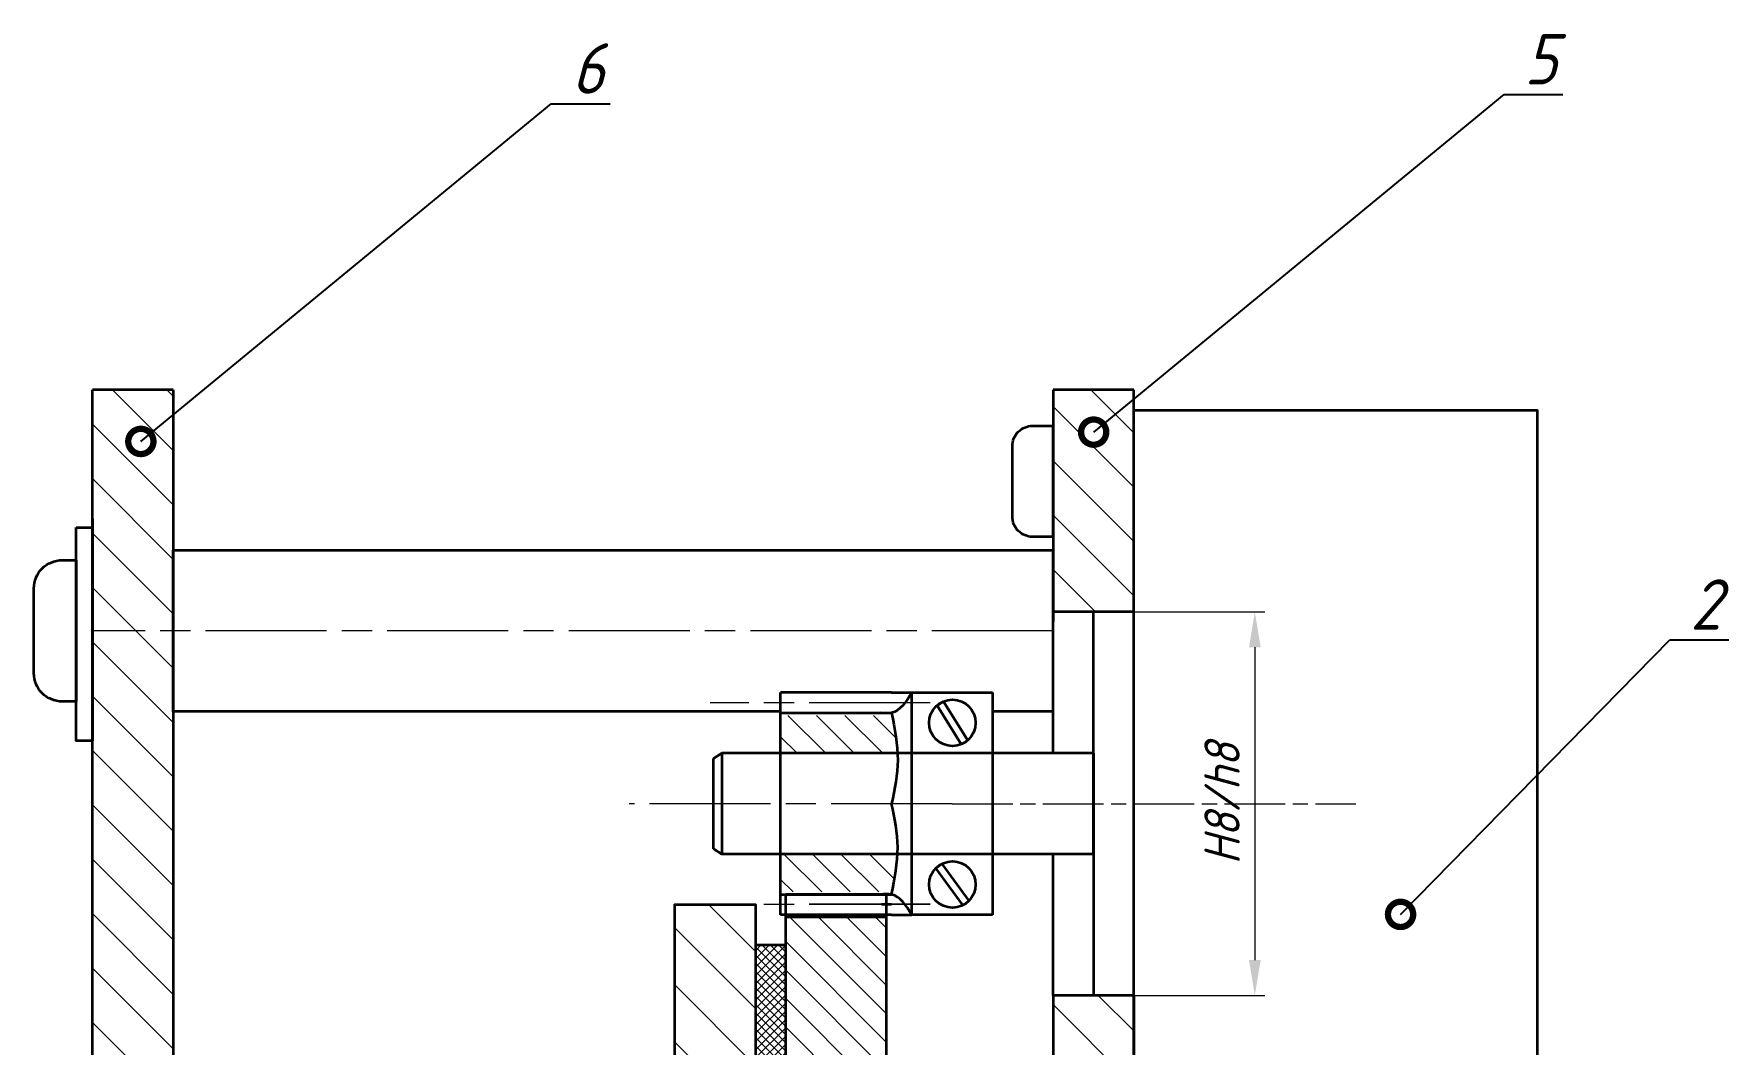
# Model space of a CAD drawing. Header units: millimetres. Extents: x -1043 to 2000, y -1356 to 1302.
# Drawn here: x 387.1 to 555.2, y -1016 to -915.9 of the extents above; entities that cross this region are included whole.
import ezdxf
from ezdxf import colors
from ezdxf.entities.mleader import LeaderData, LeaderLine
from ezdxf.math import Vec2, Vec3

# ---------------------------------------------------------------- set-up
doc = ezdxf.new("R2010")
doc.units = ezdxf.units.MM
doc.linetypes.add('AM_ISO08W050', pattern=[18, 12, -1.5, 3, -1.5])
doc.linetypes.add('AM_ISO08W050x2', pattern=[9, 6, -0.75, 1.5, -0.75])
doc.layers.get('0').update_dxf_attribs({"lineweight": 80})
for name, color, linetype, lineweight in [('AM_0', 7, 'Continuous', 35), ('AM_4', 3, 'Continuous', 15), ('AM_5', 3, 'Continuous', 15), ('AM_7', 4, 'AM_ISO08W050', 15), ('AM_8', 1, 'Continuous', 15), ('основные', 7, 'Continuous', 35)]:
    doc.layers.add(name, color=color, linetype=linetype, lineweight=lineweight)
doc.styles.get("Standard").update_dxf_attribs({"font": 'geniso.shx', "oblique": 15})
doc.dimstyles.new('AM_GOST$0', dxfattribs={"dimtxt": 3.5, "dimasz": 3.5, "dimexe": 1, "dimexo": 1, "dimgap": 1.5, "dimtad": 1, "dimtoh": 1, "dimtxsty": 'Standard', "dimcen": 0, "dimclrd": 256, "dimclre": 256, "dimclrt": 2, "dimadec": 0, "dimazin": 2, "dimtp": 0.1, "dimtm": 0.1, "dimtfac": 0.71, "dimtmove": 0, "dimatfit": 3, "dimfxl": 1, "dimtolj": 1, "dimlwd": -1, "dimlwe": -1, "dimarcsym": 1})
pattern_1 = [(315, (96.1496, -563.9429), (1.4142136, 1.4142136), [])]

# ---------------------------------------------------------------- blocks, each defined once
blk = doc.blocks.new('*D129')
at = {"layer": 'AM_5', "linetype": 'ByBlock', "transparency": 16777216}
for p, q in [((495.29, -973.14), (509.15, -973.14)), ((508.15, -976.64), (508.15, -1007.64)), ((495.15, -1011.14), (509.15, -1011.14))]:
    blk.add_line(p, q, dxfattribs=at)
at = {"layer": 'AM_5', "transparency": 16777216}
for points in [[(507.57, -976.64), (508.73, -976.64), (508.15, -973.14)], [(507.57, -1007.64), (508.73, -1007.64), (508.15, -1011.14)]]:
    blk.add_solid(points, dxfattribs=at)
at = {"layer": 'Defpoints', "color": 0, "transparency": 16777216}
for p in [(494.29, -973.14), (494.15, -1011.14), (508.15, -1011.14)]:
    blk.add_point(p, dxfattribs=at)
at = {"layer": 'AM_5', "color": 2, "transparency": 16777216, "insert": (504.9, -992.14), "char_height": 3.5, "attachment_point": 5, "rotation": 90}
blk.add_mtext('\\A1;H8/h8', dxfattribs=at)
blk = doc.blocks.new('_DotSmall')
at = {"color": 0, "linetype": 'ByBlock', "const_width": 0.5}
blk.add_lwpolyline([(-0.0625, 0, 1), (0.0625, 0, 1)], format="xyb", close=True, dxfattribs=at)

msp = doc.modelspace()

# ---------------------------------------------------------------- hatches: boundary and pattern name
at = {"layer": 'AM_8'}
h = msp.add_hatch(dxfattribs=at)
h.set_pattern_fill('ANSI31', color=256, scale=1.2, angle=270, style=0)
h.set_pattern_definition([(315, (-196.542, 1860.2293), (2.694077, 2.694077), [])])
h.paths.add_polyline_path([(496.15, -1046.443), (496.15, -1035.71), (496.15, -1035.143), (496.15, -1029.143), (496.15, -1027.106), (496.15, -1020.343), (496.15, -1011.143), (488.15, -1011.143), (488.15, -1046.876), (488.603, -1046.443)])
h.paths.add_polyline_path([(496.15, -973.143), (496.15, -951.143), (488.15, -951.143), (488.15, -973.143)])
h.paths.add_polyline_path([(496.15, -1053.143), (496.15, -1050.443), (488.603, -1050.443), (488.15, -1050.01), (488.15, -1053.143)])
h.paths.add_polyline_path([(496.15, -1161.143), (496.15, -1121.71), (496.15, -1110.71), (496.15, -1107.843), (488.603, -1107.843), (488.15, -1107.41), (488.15, -1118.576), (488.15, -1161.143)])
h.paths.add_polyline_path([(496.15, -1103.843), (496.15, -1101.143), (488.15, -1101.143), (488.15, -1103.843), (488.603, -1103.843)])
h.paths.add_polyline_path([(400.931, -1161.143), (400.931, -1137.351), (392.931, -1137.364), (392.931, -1148.269), (392.931, -1161.143)])
h.paths.add_polyline_path([(400.931, -1137.351), (400.931, -1123.116), (400.931, -1121.116), (396.931, -1121.116), (392.931, -1121.116), (392.931, -1137.364)])
h.paths.add_polyline_path([(400.931, -1113.116), (400.931, -1111.116), (400.931, -1105.137), (392.931, -1105.137), (392.931, -1113.116), (396.931, -1113.116)])
h.paths.add_polyline_path([(400.931, -1049.137), (400.931, -1041.137), (396.931, -1041.137), (392.931, -1041.137), (392.931, -1049.137)])
h.paths.add_polyline_path([(396.931, -1033.137), (400.931, -1033.137), (400.931, -1031.137), (400.931, -975.017), (392.931, -975.017), (392.931, -986.017), (392.931, -1033.137)])
h.paths.add_polyline_path([(400.931, -975.017), (400.931, -951.143), (392.931, -951.143), (392.931, -975.017)])
h = msp.add_hatch(dxfattribs=at)
h.set_pattern_fill('_U', color=256, scale=2, angle=315, style=0, pattern_type=0)
h.set_pattern_definition(pattern_1)
h.paths.add_polyline_path([(472.15, -983.393), (461.15, -983.393), (461.15, -987.143), (472.735, -987.143)])
h = msp.add_hatch(dxfattribs=at)
h.set_pattern_fill('_U', color=256, scale=2, angle=315, style=0, pattern_type=0)
h.set_pattern_definition(pattern_1)
h.paths.add_polyline_path([(472.15, -997.143), (461.15, -997.143), (461.15, -1000.893), (472.15, -1000.893)])
h = msp.add_hatch(dxfattribs=at)
h.set_pattern_fill('_U', color=256, scale=2, angle=315, style=0, pattern_type=0)
h.set_pattern_definition(pattern_1)
h.paths.add_polyline_path([(461.15, -1000.893), (472.15, -1000.893), (472.735, -997.143), (461.15, -997.143)])
h = msp.add_hatch(dxfattribs=at)
h.set_pattern_fill('_U', color=256, scale=4, angle=315, style=0, pattern_type=0)
h.set_pattern_definition([(315, (-196.542, 1860.2293), (2.828427, 2.828427), [])])
h.paths.add_polyline_path([(458.658, -1065.142), (458.658, -1002.143), (454.65, -1002.143), (450.658, -1002.139), (450.658, -1029.924), (452.658, -1029.924), (452.658, -1036.324), (450.658, -1036.323), (450.658, -1065.142)])
h.paths.add_polyline_path([(452.658, -1117.954), (452.658, -1124.354), (450.658, -1124.354), (450.658, -1152.139), (458.658, -1152.139), (458.658, -1089.143), (454.785, -1089.143), (450.658, -1089.143), (450.658, -1117.954)])
h.paths.add_polyline_path([(446.658, -1065.142), (446.658, -1036.335), (444.658, -1036.335), (444.658, -1033.143), (438.658, -1033.143), (438.658, -1065.141)])
h.paths.add_polyline_path([(444.658, -1121.135), (444.658, -1117.914), (446.658, -1117.914), (446.658, -1089.142), (442.785, -1089.142), (438.658, -1089.143), (438.658, -1102.137), (438.658, -1121.135)])
h.paths.add_polyline_path([(444.658, -1033.143), (444.658, -1029.924), (446.658, -1029.924), (446.658, -1027.139), (438.658, -1027.139), (438.658, -1033.143)])
edge = h.paths.add_edge_path()
edge.add_line((446.658, -1127.139), (446.658, -1124.353))
edge.add_arc((446.632, -1124.054), 0.3, 244.64611, 274.94315, ccw=False)
edge.add_line((446.503, -1124.326), (446.024, -1124.326))
edge.add_arc((445.895, -1124.054), 0.3, 270, 295.35389, ccw=False)
edge.add_arc((445.895, -1124.054), 0.3, 244.64611, 270, ccw=False)
edge.add_line((445.767, -1124.326), (445.287, -1124.326))
edge.add_arc((445.158, -1124.054), 0.3, 270, 295.35389, ccw=False)
edge.add_arc((445.158, -1124.054), 0.3, 244.64611, 270, ccw=False)
edge.add_line((445.03, -1124.326), (444.658, -1124.326))
edge.add_line((444.658, -1124.326), (444.658, -1121.135))
edge.add_line((444.658, -1121.135), (438.658, -1121.135))
edge.add_line((438.658, -1121.135), (438.658, -1127.139))
edge.add_line((438.658, -1127.139), (446.658, -1127.139))
h = msp.add_hatch(dxfattribs=at)
h.set_pattern_fill('_U', color=256, scale=2, angle=315, style=0, pattern_type=0)
h.set_pattern_definition(pattern_1)
h.paths.add_polyline_path([(461.65, -1003.393), (461.65, -1061.143), (461.658, -1061.143), (461.656, -1065.142), (471.65, -1065.143), (471.65, -1003.393)])
h = msp.add_hatch(dxfattribs=at)
h.set_pattern_fill('ANSI37', color=256, scale=0.182, angle=270, style=0)
h.set_pattern_definition([(315, (-196.542, 1860.2293), (0.40860165, 0.40860165), []), (45, (-196.542, 1860.2293), (-0.40860165, 0.40860165), [])])
h.paths.add_polyline_path([(461.649, -1065.142), (461.65, -1006.143), (458.658, -1006.143), (458.657, -1065.142)])
h.paths.add_polyline_path([(461.65, -1148.143), (461.65, -1089.143), (458.658, -1089.143), (458.658, -1148.143)])

# ---------------------------------------------------------------- linework, layer by layer
at = {"layer": 'AM_0'}
for p, q in [((472.15, -981.143), (461.15, -981.143)), ((461.15, -1003.143), (461.15, -981.143)), ((474.15, -1003.143), (474.15, -981.143)), ((455.307, -987.143), (454.502, -987.677)), ((454.502, -996.609), (454.502, -987.677)), ((461.15, -987.143), (455.307, -987.143)), ((461.15, -997.143), (461.15, -987.143)), ((492.15, -987.143), (472.15, -987.143)), ((492.15, -997.143), (492.15, -987.143)), ((492.15, -987.143), (492.15, -997.143)), ((455.307, -997.143), (454.502, -996.609)), ((461.15, -997.143), (455.307, -997.143)), ((492.15, -997.143), (472.15, -997.143)), ((471.65, -1001.143), (461.65, -1001.143)), ((461.65, -1065.143), (461.65, -1001.143)), ((471.65, -1153.143), (471.65, -1001.143)), ((472.15, -1003.143), (461.15, -1003.143)), ((471.65, -1003.393), (461.65, -1003.393))]:
    msp.add_line(p, q, dxfattribs=at)
at = {"layer": 'AM_7'}
for p, q in [((488.15, -975.017), (392.931, -975.017)), ((475.984, -982.143), (454.15, -982.143)), ((478.15, -992.143), (446.15, -992.143)), ((475.984, -1002.078), (454.15, -1002.143)), ((475.984, -1002.143), (454.65, -1002.143))]:
    msp.add_line(p, q, dxfattribs=at)
at = {"layer": 'AM_7', "linetype": 'AM_ISO08W050x2'}
for p, q in [((492.15, -987.143), (492.15, -987.143)), ((478.15, -992.143), (518.15, -992.143))]:
    msp.add_line(p, q, dxfattribs=at)
at = {"layer": 'основные'}
for p, q in [((400.931, -951.143), (392.931, -951.143)), ((496.15, -951.143), (488.15, -951.143)), ((391.331, -964.769), (392.931, -964.769)), ((488.122, -973.143), (488.122, -987.143)), ((496.15, -973.143), (488.15, -973.143)), ((492.15, -992.143), (492.15, -973.143)), ((472.15, -981.143), (474.15, -981.143)), ((474.15, -981.143), (482.15, -981.143)), ((482.15, -981.143), (482.15, -1003.143)), ((477.285, -982.011), (476.653, -982.405)), ((476.653, -982.405), (479.055, -986.256)), ((479.703, -985.888), (477.285, -982.011)), ((461.15, -983.143), (472.15, -983.143)), ((455.307, -987.143), (455.307, -997.143)), ((472.15, -987.143), (461.15, -987.143)), ((492.15, -992.143), (492.15, -1011.143)), ((472.15, -997.143), (461.15, -997.143)), ((488.15, -1011.143), (488.15, -997.143)), ((476.528, -998.542), (477.129, -998.101)), ((479.229, -1002.228), (476.528, -998.542)), ((477.129, -998.101), (479.812, -1001.763)), ((461.15, -1001.143), (472.15, -1001.143)), ((472.15, -1002.143), (471.15, -1002.143)), ((472.15, -1003.143), (474.15, -1003.143)), ((482.15, -1003.143), (474.15, -1003.143)), ((458.658, -1006.143), (461.65, -1006.143)), ((496.15, -1011.143), (488.15, -1011.143)), ((488.15, -1011.143), (488.15, -1053.143)), ((496.15, -1011.143), (492.15, -1011.143)), ((496.15, -1011.143), (496.15, -1035.71))]:
    msp.add_line(p, q, dxfattribs=at)
for points in [[(392.931, -1033.14), (392.931, -951.143)], [(400.931, -951.143), (400.931, -1035.137)], [(488.15, -951.143), (488.15, -974.09)], [(496.15, -973.143), (496.15, -951.143)], [(392.931, -963.922), (392.931, -985.922), (391.331, -985.922), (391.331, -964.769)], [(461.15, -983.017), (400.931, -983.017), (400.931, -967.017), (488.122, -967.017), (488.122, -983.017), (482.15, -983.017)], [(450.658, -1029.924), (450.658, -1002.139), (458.658, -1002.139), (458.658, -1065.142)]]:
    msp.add_lwpolyline(points, dxfattribs=at)
msp.add_lwpolyline([(496.15, -953.143), (536.15, -953.143), (536.15, -1031.143), (496.15, -1031.143)], close=True, dxfattribs=at)
for points in [[(486.122, -954.702), (488.122, -954.702), (488.122, -965.702), (486.122, -965.702, -0.4142136), (484.122, -963.702), (484.122, -956.702, -0.4142136)], [(391.331, -982.017), (389.931, -982.017, -0.4142136), (387.131, -979.217), (387.131, -970.817, -0.4142136), (389.931, -968.017), (391.331, -968.017)]]:
    msp.add_lwpolyline(points, format="xyb", close=True, dxfattribs=at)
for centre in [(478.17, -984.134), (478.17, -1000.152)]:
    msp.add_circle(centre, 2.3, dxfattribs=at)
for points, knots in [([(474.15, -981.143), (473.581, -982.046), (472.781, -983.318), (471.397, -983.182), (470.997, -983.143)], [0, 0, 0, 0, 1.4142136, 1.9907364, 1.9907364, 1.9907364, 1.9907364]), ([(472.15, -983.143), (472.457, -984.704), (473.048, -987.707), (472.441, -990.704), (472.15, -992.143)], [0, 0, 0, 0, 2.3603135, 4.5395961, 4.5395961, 4.5395961, 4.5395961]), ([(472.15, -1001.143), (472.457, -999.581), (473.048, -996.578), (472.441, -993.581), (472.15, -992.143)], [0, 0, 0, 0, 2.3603135, 4.5395961, 4.5395961, 4.5395961, 4.5395961]), ([(474.15, -1003.143), (473.581, -1002.239), (472.781, -1000.968), (471.397, -1001.104), (470.997, -1001.143)], [0, 0, 0, 0, 1.4142136, 1.9907364, 1.9907364, 1.9907364, 1.9907364])]:
    msp.add_open_spline(points, degree=3, knots=knots, dxfattribs=at)

# ---------------------------------------------------------------- dimensions: what is measured, and where the dimension line sits
at = {"layer": 'AM_5'}
dim = msp.add_linear_dim(base=(508.15, -1011.143), p1=(494.287, -973.143), p2=(494.15, -1011.143), angle=90, text='H8/h8', dimstyle='AM_GOST$0', override={"dimpost": '', "dimtp": 0.1, "dimtm": 0.1, "dimtdec": 3, "dimtzin": 8}, dxfattribs=at)
dim.commit()
dim.dimension.update_dxf_attribs({"geometry": '*D129', "text_midpoint": (504.9, -992.143)})

# ---------------------------------------------------------------- leaders
at = {"layer": 'AM_4'}
ml = msp.add_multileader_mtext('Standard', dxfattribs=at)
ml.set_content('6', color=256)
ml.set_leader_properties()
ml.set_arrow_properties(name='DOTSMALL')
ml.build(insert=Vec2(0, 0))
ml.multileader.update_dxf_attribs({"text_left_attachment_type": 6, "text_right_attachment_type": 6, "dogleg_length": 0, "arrow_head_size": 5})
ctx = ml.context
ctx.base_point, ctx.char_height, ctx.arrow_head_size, ctx.plane_origin = Vec3(438.411, -922.79), 5, 5, Vec3(397.733, -956.25)
ctx.left_attachment, ctx.right_attachment = 6, 6
notes = []
notes.append((ctx, [(0, (1, 1, 0), (438.411, -922.79), (1, 0), 0, [(0, [(397.733, -956.25)], 0, [])])]))
ctx.mtext.insert, ctx.mtext.flow_direction = Vec3(440.411, -916.79), 5
ml = msp.add_multileader_mtext('Standard', dxfattribs=at)
ml.set_content('5', color=256)
ml.set_leader_properties()
ml.set_arrow_properties(name='DOTSMALL')
ml.build(insert=Vec2(0, 0))
ml.multileader.update_dxf_attribs({"text_left_attachment_type": 6, "text_right_attachment_type": 6, "dogleg_length": 0, "arrow_head_size": 5})
ctx = ml.context
ctx.base_point, ctx.char_height, ctx.arrow_head_size, ctx.plane_origin = Vec3(532.853, -921.868), 5, 5, Vec3(492.176, -955.328)
ctx.left_attachment, ctx.right_attachment = 6, 6
notes.append((ctx, [(0, (1, 1, 0), (532.853, -921.868), (1, 0), 0, [(0, [(492.176, -955.328)], 0, [])])]))
ctx.mtext.insert, ctx.mtext.flow_direction = Vec3(534.853, -915.868), 5
ml = msp.add_multileader_mtext('Standard', dxfattribs=at)
ml.set_content('2', color=256)
ml.set_leader_properties()
ml.set_arrow_properties(name='DOTSMALL')
ml.build(insert=Vec2(0, 0))
ml.multileader.update_dxf_attribs({"text_left_attachment_type": 6, "text_right_attachment_type": 6, "dogleg_length": 0, "arrow_head_size": 5})
ctx = ml.context
ctx.base_point, ctx.char_height, ctx.arrow_head_size, ctx.plane_origin = Vec3(549.296, -975.911), 5, 5, Vec3(522.595, -1003.115)
ctx.left_attachment, ctx.right_attachment = 6, 6
notes.append((ctx, [(0, (1, 1, 0), (549.296, -975.911), (1, 0), 0, [(0, [(522.595, -1003.115)], 0, [])])]))
ctx.mtext.insert, ctx.mtext.flow_direction = Vec3(551.296, -969.911), 5
for ctx, leaders in notes:
    for number, flags, end, landing, length, lines in leaders:
        leader = LeaderData()
        leader.index, (leader.has_last_leader_line, leader.has_dogleg_vector, leader.attachment_direction) = number, flags
        leader.last_leader_point, leader.dogleg_vector, leader.dogleg_length = Vec3(end), Vec3(landing), length
        for number, points, colour, breaks in lines:
            line = LeaderLine()
            line.index, line.vertices, line.color, line.breaks = number, Vec3.list(points), colors.encode_raw_color(colour), breaks
            leader.lines.append(line)
        ctx.leaders.append(leader)

doc.saveas('drawing.dxf')
